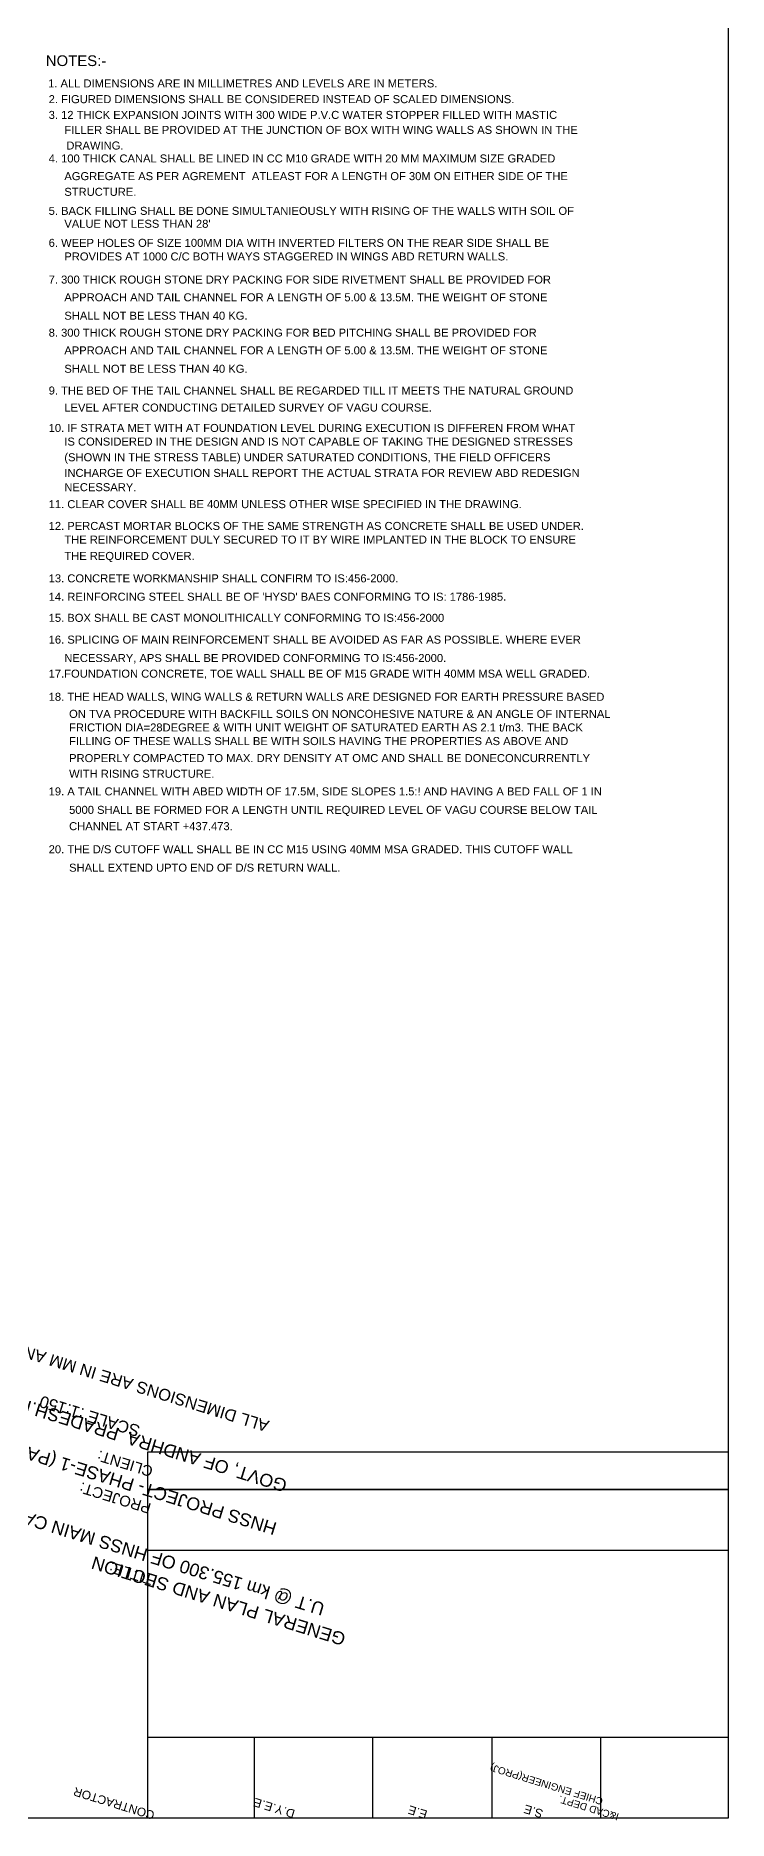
# Model space of a CAD drawing. Header units: millimetres. Extents: x 6051 to 134384, y 10805 to 105818.
# Drawn here: x 114904 to 134384, y 10805 to 60984 of the extents above; entities that cross this region are included whole.
import ezdxf

# ---------------------------------------------------------------- set-up
doc = ezdxf.new("R2010")
doc.units = ezdxf.units.MM
doc.header["$MEASUREMENT"] = 0
for name, color, linetype in [('TEXT', 7, 'Continuous'), ('TXT', 7, 'Continuous'), ('TXT @ 1', 7, 'Continuous')]:
    doc.layers.add(name, color=color, linetype=linetype)
doc.styles.add('Notes', font='arial.ttf', dxfattribs={"height": 0.1})
doc.styles.get("Standard").update_dxf_attribs({"font": 'arial.ttf'})

msp = doc.modelspace()

# ---------------------------------------------------------------- linework, layer by layer
at = {"layer": 'TEXT'}
msp.add_lwpolyline([(134384.4, 10863.9), (6051.2, 10863.9), (6051.2, 87233), (134384.4, 87233)], close=True, dxfattribs=at)
at = {"layer": 'TXT'}
for p, q in [((118061.8, 18398), (134383.1, 18398)), ((118056, 13139.8), (134383.4, 13139.8)), ((121048.7, 13139.9), (121048.7, 10864.3)), ((124378.4, 13138.1), (124378.4, 10875.6)), ((127733.4, 13137.8), (127733.4, 10868.1)), ((130785.9, 13137.8), (130785.9, 10868.1))]:
    msp.add_line(p, q, dxfattribs=at)
for points in [[(118054.7, 21162.1), (134384.4, 21162.1), (134384.4, 10863.9), (118054.7, 10863.9)], [(118058.9, 20108.8), (134382.4, 20108.8), (134382.4, 20108.8), (118058.9, 20108.8)]]:
    msp.add_lwpolyline(points, close=True, dxfattribs=at)

# ---------------------------------------------------------------- texts
at = {"layer": 'TEXT'}
for s, height, p in [('NOTES:-', 300, (115188.7, 60130.6)), ('1. ALL DIMENSIONS ARE IN MILLIMETRES AND LEVELS ARE IN METERS.', 225, (115252.7, 59529.6)), ('2. FIGURED DIMENSIONS SHALL BE CONSIDERED INSTEAD OF SCALED DIMENSIONS.', 225, (115268.7, 59086.6)), ('3. 12 THICK EXPANSION JOINTS WITH 300 WIDE P.V.C WATER STOPPER FILLED WITH MASTIC', 225, (115268.7, 58644.1)), ('FILLER SHALL BE PROVIDED AT THE JUNCTION OF BOX WITH WING WALLS AS SHOWN IN THE', 225, (115709.2, 58223.1)), ('DRAWING.', 225, (115766.7, 57783.1)), ('4. 100 THICK CANAL SHALL BE LINED IN CC M10 GRADE WITH 20 MM MAXIMUM SIZE GRADED', 225, (115268.7, 57419.6)), ('AGGREGATE AS PER AGREMENT  ATLEAST FOR A LENGTH OF 30M ON EITHER SIDE OF THE', 225, (115709.2, 56922.1)), ('STRUCTURE.', 225, (115709.2, 56481.6)), ('5. BACK FILLING SHALL BE DONE SIMULTANIEOUSLY WITH RISING OF THE WALLS WITH SOIL OF ', 225, (115268.7, 55946.1)), ("VALUE NOT LESS THAN 28'", 225, (115709.2, 55582.6)), ('6. WEEP HOLES OF SIZE 100MM DIA WITH INVERTED FILTERS ON THE REAR SIDE SHALL BE ', 225, (115268.7, 55046.6)), ('PROVIDES AT 1000 C/C BOTH WAYS STAGGERED IN WINGS ABD RETURN WALLS.', 225, (115709.2, 54664.1)), ('7. 300 THICK ROUGH STONE DRY PACKING FOR SIDE RIVETMENT SHALL BE PROVIDED FOR', 225, (115268.7, 54013.6)), ('APPROACH AND TAIL CHANNEL FOR A LENGTH OF 5.00 & 13.5M. THE WEIGHT OF STONE', 225, (115709.2, 53515.6)), ('SHALL NOT BE LESS THAN 40 KG.', 225, (115709.2, 52998.6)), ('8. 300 THICK ROUGH STONE DRY PACKING FOR BED PITCHING SHALL BE PROVIDED FOR', 225, (115268.7, 52521.1)), ('APPROACH AND TAIL CHANNEL FOR A LENGTH OF 5.00 & 13.5M. THE WEIGHT OF STONE', 225, (115709.2, 52023.1)), ('SHALL NOT BE LESS THAN 40 KG.', 225, (115709.2, 51506.1)), ('9. THE BED OF THE TAIL CHANNEL SHALL BE REGARDED TILL IT MEETS THE NATURAL GROUND', 225, (115268.7, 50894.6)), ('LEVEL AFTER CONDUCTING DETAILED SURVEY OF VAGU COURSE.', 225, (115709.2, 50415.1)), ('10. IF STRATA MET WITH AT FOUNDATION LEVEL DURING EXECUTION IS DIFFEREN FROM WHAT', 225, (115268.7, 49842.1)), ('IS CONSIDERED IN THE DESIGN AND IS NOT CAPABLE OF TAKING THE DESIGNED STRESSES', 225, (115709.2, 49458.6)), ('(SHOWN IN THE STRESS TABLE) UNDER SATURATED CONDITIONS, THE FIELD OFFICERS', 225, (115709.2, 49018.1)), ('INCHARGE OF EXECUTION SHALL REPORT THE ACTUAL STRATA FOR REVIEW ABD REDESIGN', 225, (115709.2, 48578.1)), ('NECESSARY.', 225, (115709.2, 48176.6)), ('11. CLEAR COVER SHALL BE 40MM UNLESS OTHER WISE SPECIFIED IN THE DRAWING.', 225, (115268.7, 47699.1)), ('12. PERCAST MORTAR BLOCKS OF THE SAME STRENGTH AS CONCRETE SHALL BE USED UNDER.', 225, (115268.7, 47087.1)), ('THE REINFORCEMENT DULY SECURED TO IT BY WIRE IMPLANTED IN THE BLOCK TO ENSURE', 225, (115709.2, 46702.6)), ('THE REQUIRED COVER.', 225, (115709.2, 46243.6)), ('13. CONCRETE WORKMANSHIP SHALL CONFIRM TO IS:456-2000.', 225, (115268.7, 45613.6)), ("14. REINFORCING STEEL SHALL BE OF 'HYSD' BAES CONFORMING TO IS: 1786-1985.", 225, (115268.7, 45096.6)), ('15. BOX SHALL BE CAST MONOLITHICALLY CONFORMING TO IS:456-2000', 225, (115268.7, 44503.1)), ('16. SPLICING OF MAIN REINFORCEMENT SHALL BE AVOIDED AS FAR AS POSSIBLE. WHERE EVER', 225, (115268.7, 43890.6)), ('17.FOUNDATION CONCRETE, TOE WALL SHALL BE OF M15 GRADE WITH 40MM MSA WELL GRADED.', 225, (115268.7, 42933.6)), ('NECESSARY, APS SHALL BE PROVIDED CONFORMING TO IS:456-2000.', 225, (115709.2, 43372.6)), ('18. THE HEAD WALLS, WING WALLS & RETURN WALLS ARE DESIGNED FOR EARTH PRESSURE BASED', 225, (115268.7, 42283.1)), ('ON TVA PROCEDURE WITH BACKFILL SOILS ON NONCOHESIVE NATURE & AN ANGLE OF INTERNAL', 225, (115843.7, 41803.1)), ('FRICTION DIA=28DEGREE & WITH UNIT WEIGHT OF SATURATED EARTH AS 2.1 t/m3. THE BACK', 225, (115843.7, 41420.6)), ('FILLING OF THESE WALLS SHALL BE WITH SOILS HAVING THE PROPERTIES AS ABOVE AND ', 225, (115843.7, 41037.6)), ('PROPERLY COMPACTED TO MAX. DRY DENSITY AT OMC AND SHALL BE DONECONCURRENTLY ', 225, (115843.7, 40559.1)), ('WITH RISING STRUCTURE.', 225, (115843.7, 40118.6)), ('19. A TAIL CHANNEL WITH ABED WIDTH OF 17.5M, SIDE SLOPES 1.5:! AND HAVING A BED FALL OF 1 IN', 225, (115268.7, 39622.6)), ('5000 SHALL BE FORMED FOR A LENGTH UNTIL REQUIRED LEVEL OF VAGU COURSE BELOW TAIL', 225, (115843.7, 39104.1)), ('CHANNEL AT START +437.473.', 225, (115843.7, 38645.1)), ('20. THE D/S CUTOFF WALL SHALL BE IN CC M15 USING 40MM MSA GRADED. THIS CUTOFF WALL', 225, (115268.7, 37995.6)), ('SHALL EXTEND UPTO END OF D/S RETURN WALL.', 225, (115843.7, 37477.6))]:
    msp.add_text(s, height=height, dxfattribs=at).set_placement(p)
at = {"layer": 'TXT @ 1', "style": 'Notes'}
for s, height, p in [('ALL DIMENSIONS ARE IN MM AND LEVELS ARE IN M.', 330, (121493.6, 22031.6)), ('GOVT, OF ANDHRA  PRADESH.I&CAD DEPT.', 360, (122004.2, 20365.7)), ('SCALE :1:150', 330, (117865.6, 21893.1)), ('HNSS PROJECT- PHASE-1 (PACKAGE-32)', 360, (121711.8, 19162.1)), ('CLIENT:', 300, (118228.2, 20740.3)), ('PROJECT:', 300, (118174.4, 19705.5)), ('U.T @ km 155.300 OF HNSS MAIN CANAL', 360, (123060.2, 16897.4)), ('GENERAL PLAN AND SECTION', 360, (123650.8, 16050.8)), ('TITLE:', 300, (118230.9, 17702.8)), ('CHIEF ENGINEER(PROJ)', 200, (130877.8, 11422)), ('CONTRACTOR', 240, (118270.9, 11046.2)), ('D.Y.E.E', 240, (122215.8, 11088.5)), ('E.E', 240, (125939.2, 11069)), ('S.E', 240, (129195.3, 11091)), ('I&CAD DEPT.', 200, (131323.3, 10988.5))]:
    msp.add_text(s, height=height, rotation=162.91013, dxfattribs=at).set_placement(p)

doc.saveas('drawing.dxf')
